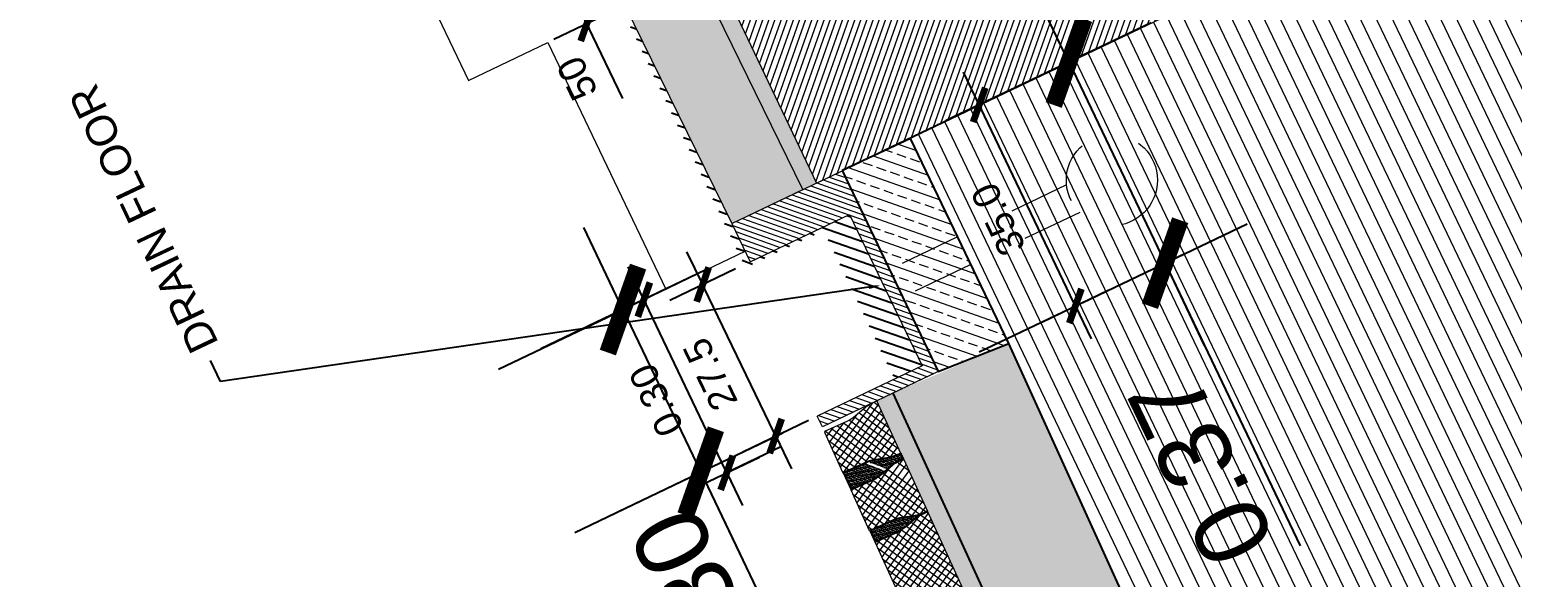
# Model space of a CAD drawing. Header units: metres. Extents: x 678805 to 1359287, y 2747329 to 5497370.
# Drawn here: x 679446.465 to 679448.906, y 2747414.411 to 2747415.313 of the extents above; entities that cross this region are included whole.
import ezdxf
from ezdxf import colors
from ezdxf.entities.mleader import LeaderData, LeaderLine
from ezdxf.math import Vec2, Vec3

# ---------------------------------------------------------------- set-up
doc = ezdxf.new("R2010")
doc.units = ezdxf.units.M
doc.linetypes.add('XREF_MON_WATERFEATURE$0$Dash_2_', pattern=[0.25, 0.125, -0.125])
doc.linetypes.add('XREF_MON_WATERFEATURE$0$TRAZOS2', pattern=[9.524999999999999, 6.35, -3.175])
for name, color, linetype, true_color in [('02-L-Waterfeatures 01', 7, 'Continuous', 0x4da6ff), ('XREF_MON_WATERFEATURE$0$01-TX-Dimensions_1-25', 7, 'Continuous', 0x3f5f7f), ('XREF_MON_WATERFEATURE$0$01-TX-Dimensions_1-50', 7, 'Continuous', 0x3f5f7f), ('XREF_MON_WATERFEATURE$0$EIT_3 TR sorra', 7, 'Continuous', 0xd8ceb0)]:
    doc.layers.add(name, color=color, linetype=linetype, true_color=true_color)
doc.layers.add('XREF_MON_WATERFEATURE$0$-aux', color=50, linetype='Continuous', plot=False)
doc.layers.add('XREF_MON_WATERFEATURE$0$00_Aux', color=6, linetype='Continuous', plot=False)
for name, color, linetype in [('XREF_MON_WATERFEATURE$0$01-TX', 7, 'Continuous'), ('XREF_MON_WATERFEATURE$0$02-L-Water Level', 140, 'Continuous'), ('XREF_MON_WATERFEATURE$0$COTAUX', 7, 'Continuous')]:
    doc.layers.add(name, color=color, linetype=linetype)
for name, color, linetype, lineweight, true_color in [('XREF_MON_WATERFEATURE$0$02-L-projecció', 7, 'Continuous', 5, 0x636363), ('XREF_MON_WATERFEATURE$0$02-L-projecció 2', 7, 'Continuous', 5, 0x636363), ('XREF_MON_WATERFEATURE$0$03-TR-Paviment_08_Natural Stone Bleachers', 7, 'Continuous', 5, 0xafad9d), ('XREF_MON_WATERFEATURE$0$3-TR D formigó', 7, 'Continuous', 5, 0x666666), ('XREF_MON_WATERFEATURE$0$3-TR tot_u', 7, 'Continuous', 5, 0x787878)]:
    doc.layers.add(name, color=color, linetype=linetype, lineweight=lineweight, true_color=true_color)
for name, color, linetype, lineweight in [('XREF_MON_WATERFEATURE$0$02-L-seccionat', 6, 'Continuous', 5), ('XREF_MON_WATERFEATURE$0$1-CM', 7, 'Continuous', 0), ('XREF_MON_WATERFEATURE$0$3-TR Formigó', 252, 'Continuous', 0), ('XREF_MON_WATERFEATURE$0$3-TR terra compactada', 45, 'Continuous', 0)]:
    doc.layers.add(name, color=color, linetype=linetype, lineweight=lineweight)
doc.styles.add('XREF_MON_WATERFEATURE$0$Standard', font='arial.ttf')
doc.dimstyles.new('XREF_MON_WATERFEATURE$0$E20', dxfattribs={"dimscale": 0.03, "dimtxt": 1.5, "dimasz": 0.2, "dimexe": 0.1, "dimexo": 2.5, "dimgap": 1, "dimtad": 1, "dimdec": 0, "dimlfac": 1000, "dimzin": 0, "dimdsep": 46, "dimtxsty": 'XREF_MON_WATERFEATURE$0$Standard', "dimblk1": 'XREF_MON_WATERFEATURE$0$LINCOT200', "dimblk2": 'XREF_MON_WATERFEATURE$0$LINCOT200', "dimsah": 1, "dimcen": 0.1, "dimdle": 0.1, "dimclrt": 256, "dimadec": 0, "dimazin": 0, "dimtfac": 0.01538461538461539, "dimtdec": 0, "dimtofl": 0, "dimtmove": 0, "dimatfit": 3, "dimldrblk": 'XREF_MON_WATERFEATURE$0$LINCOT200', "dimfxl": 1, "dimtolj": 1, "dimtzin": 0, "dimarcsym": 0})
doc.dimstyles.new('XREF_MON_WATERFEATURE$0$E50', dxfattribs={"dimscale": 0.03, "dimtxt": 4, "dimasz": 0.5, "dimexe": 0.1, "dimexo": 15, "dimgap": 1, "dimtad": 1, "dimzin": 0, "dimdsep": 46, "dimtxsty": 'XREF_MON_WATERFEATURE$0$Standard', "dimblk1": 'XREF_MON_WATERFEATURE$0$LINCOT200', "dimblk2": 'XREF_MON_WATERFEATURE$0$LINCOT200', "dimsah": 1, "dimcen": 0.1, "dimdle": 0.1, "dimclrt": 256, "dimadec": 0, "dimazin": 0, "dimtfac": 0.01538461538461539, "dimtofl": 0, "dimtmove": 0, "dimatfit": 3, "dimldrblk": 'XREF_MON_WATERFEATURE$0$LINCOT200', "dimfxl": 1, "dimtolj": 1, "dimtzin": 0, "dimarcsym": 0})
pattern_1 = [(28.36651767414167, (0.9934205608442426, 2.975720793241635), (-0.004525423527671493, 0.008381298640139081), []), (118.3665176741417, (0.9934205608442426, 2.975720793241635), (-0.008381298640139081, -0.00452542352767149), [])]
pattern_2 = [(43.53433976176404, (-26.94748565275222, -66.37466058321297), (0.001979249829788353, 0.006588501200226438), [0.008532812500000037, -0.00170656250000001, 0, -0.00170656250000001])]

# ---------------------------------------------------------------- blocks, each defined once
blk = doc.blocks.new('XREF_MON_WATERFEATURE$0$View P1')
at = {"layer": 'XREF_MON_WATERFEATURE$0$02-L-Water Level', "linetype": 'XREF_MON_WATERFEATURE$0$Dash_2_', "ltscale": 0.35}
h = blk.add_hatch(dxfattribs=at)
h.set_pattern_fill('ANSI31', color=256, scale=0.004999999999999989, angle=-1.440409604141197e-10)
h.set_pattern_definition([(44.99999999985593, (0.9858085524756461, 5.638291088080472), (-0.01122532015130821, 0.01122532015136465), [])])
h.paths.add_polyline_path([(2.150881158420816, 3.488566306101596), (2.670493259327486, 3.493036973903394), (2.670459888176993, 3.631572484652018), (3.120492669986561, 3.635913185690036), (3.120459652738646, 3.774399174059248), (3.570492428960279, 3.77873988045237), (3.570459411246702, 3.917225869054413), (4.020492189796641, 3.921566572653568), (4.020459172548726, 4.06005256125561), (4.470513934269547, 4.064400843111798), (4.470481134951115, 4.073317434405908), (4.014002970652655, 4.079399174226886), (4.014002969721332, 3.934399174673921), (3.56400297046639, 3.934399174208259), (3.564002973260358, 3.789399173956802), (3.114002969348803, 3.789399174189633), (3.114002968417481, 3.644399174636668), (2.664002970559523, 3.644399174403837), (2.664002971490845, 3.499399175083703), (2.145692187128589, 3.499399173221057), (2.145543496822938, 3.357036136238342), (1.874071086524054, 3.357319672739571), (1.874067709548399, 3.307319672693005), (2.150329015916213, 3.307302340547061)])
at = {"layer": 'XREF_MON_WATERFEATURE$0$03-TR-Paviment_08_Natural Stone Bleachers'}
h = blk.add_hatch(dxfattribs=at)
h.set_pattern_fill('DASH', color=256, scale=0.0011, angle=233.4975340776049, style=0, double=1)
h.set_pattern_definition([(233.4975340776048, (1.050346443895251, 2.831545980414376), (0.0007298412641910299, -0.004884920084206499), [0.003492499999999995, -0.003492499999999995])])
h.paths.add_polyline_path([(2.220482113771141, 3.488753368845209), (2.2204823307693, 3.359183972002938), (2.721592199523002, 3.363525723107159), (2.720463344361633, 3.493520821677521)])
at = {"layer": 'XREF_MON_WATERFEATURE$0$3-TR D formigó'}
h = blk.add_hatch(dxfattribs=at)
h.set_pattern_fill('_USER', color=256, scale=0.007999999999999995, angle=45.0036907261, pattern_type=0)
h.set_pattern_definition([(45.0036907260999, (1.000219796784222, 2.97561419592239), (-0.005657218625845348, 0.00565648984966723), [])])
edge = h.paths.add_edge_path()
edge.add_line((2.22048456594348, 3.488573547219858), (2.150903139713592, 3.488573885045683))
edge.add_line((2.150903139263391, 3.488573885289952), (2.15035099626832, 3.307309920277508))
edge.add_line((2.150350996758789, 3.307309920201078), (1.874089690639344, 3.307327252164089))
edge.add_line((1.874089690856636, 3.307327253045514), (1.87409306684965, 3.357327252871693))
edge.add_line((1.874093067832291, 3.357327252393588), (1.874102607365379, 3.498579890791588))
edge.add_line((1.874102605972439, 3.498579890467227), (1.854102605569576, 3.498580324351712))
edge.add_line((1.854102607816458, 3.498580324463546), (1.854096749363495, 3.411827301885944))
edge.add_arc((1.805812771432102, 3.408233220921829), 0.0484175563039576, -0.8982138179533194, 4.257035526527773, ccw=False)
edge.add_line((1.854224378243089, 3.407474219799042), (1.854095900086055, 3.399279451677932))
edge.add_line((1.854095900431275, 3.399279451696202), (1.854088340371678, 3.287328602791313))
edge.add_line((1.854088339954615, 3.287328602746129), (2.220479982706607, 3.287308652951854))
edge.add_line((2.220479982439429, 3.28730865358375), (2.220484565699256, 3.488573547765965))
h = blk.add_hatch(dxfattribs=at)
h.set_pattern_fill('ANSI33', color=256, scale=0.004999999999999999, angle=1.949043908800843e-11)
h.set_pattern_definition([(45.00000000001943, (1.000219796784222, 2.97561419592239), (-0.02245064030268051, 0.02245064030266525), []), (45.00000000001943, (1.022670446429402, 2.975614195689559), (-0.02245064030268051, 0.02245064030266525), [0.01587499999999996, -0.007937499999999981])])
h.paths.add_polyline_path([(2.221059232950211, 3.287308600731194), (1.854088339954615, 3.287328602746129), (1.84559687320143, 3.162678002147004), (2.219900731928647, 3.162678002379835)])
at = {"layer": 'XREF_MON_WATERFEATURE$0$3-TR Formigó'}
h = blk.add_hatch(dxfattribs=at)
h.set_pattern_fill('ANSI31', color=256, scale=0.003, angle=90, style=0)
h.set_pattern_definition([(135, (0, 0), (-0.006735192090801865, -0.006735192090801865), [])])
h.paths.add_polyline_path([(10.37042930629104, 5.936314188642427), (10.37138042366132, 5.761579691665247), (2.721591828856617, 3.33352572331205), (2.220879021566361, 3.333998373476788), (2.220548637211323, 2.633998685050756), (3.171591598540545, 2.633998685283586), (3.171591598540545, 3.266520275967196), (10.46590279601514, 5.583192354300991), (10.72050921013579, 5.583192354300991), (10.7205092087388, 4.736846190411597), (10.06946854665875, 4.736846192041412), (10.06946854479611, 4.386846191016957), (16.19224042538553, 4.386846191016957), (16.19224042491987, 4.736846191575751), (11.06946854433045, 4.736846190644428), (11.06988786999136, 5.935594150098041), (11.06970717618242, 5.935575471026823)])
h = blk.add_hatch(dxfattribs=at)
h.set_pattern_fill('ANSI37', color=256, scale=0.002999999999999998, angle=-16.6334823258583, style=0)
h.set_pattern_definition(pattern_1)
edge = h.paths.add_edge_path()
edge.add_line((1.654194297268987, 3.402413498144597), (1.654322773683816, 3.410608270671219))
edge.add_arc((1.605911173392087, 3.411367262946442), 0.04841755069999103, 359.1017970498766, 375.1008161762655)
edge.add_line((1.652656812686473, 3.423980918480083), (1.647036019712687, 3.444811326218769))
edge.add_arc((1.702207350637764, 3.45969852921553), 0.05714459252824584, 179.1017897042323, 195.1008088305147, ccw=False)
edge.add_line((1.645069778896868, 3.460594332078472), (1.645714460406452, 3.501714552054182))
edge.add_line((1.645714461803436, 3.501714552985504), (1.64491735259071, 3.501727050868794))
edge.add_line((1.644917351659387, 3.501727050170302), (1.644930583424866, 3.502571023534983))
edge.add_line((1.644930583424866, 3.502571023767814), (1.519120172131807, 3.504543472779915))
edge.add_line((1.519120171666145, 3.504543472547084), (1.519106941763312, 3.503699497785419))
edge.add_line((1.519106943160295, 3.50369949801825), (1.518309834878892, 3.50371199962683))
edge.add_line((1.518309835810214, 3.50371199962683), (1.517665156628937, 3.46259177592583))
edge.add_arc((1.460527590010315, 3.463487579254434), 0.05714458805350108, 343.1027710861808, 359.1017902124632, ccw=False)
edge.add_line((1.515205109957606, 3.44687816570513), (1.508934084326029, 3.426234195707366))
edge.add_arc((1.555261341389269, 3.412161348154768), 0.0484175571419767, 163.1027730285364, 179.1017921549254)
edge.add_line((1.506849735509604, 3.412920344155282), (1.506721258629113, 3.404725572559983))
edge.add_line((1.506721259560436, 3.404725571861491), (1.654194300062954, 3.402413497911766))
h = blk.add_hatch(dxfattribs=at)
h.set_pattern_fill('ANSI37', color=256, scale=0.002999999999999998, angle=-16.6334823258583, style=0)
h.set_pattern_definition(pattern_1)
edge = h.paths.add_edge_path()
edge.add_line((1.654194296337664, 3.402413497446105), (1.654322773683816, 3.410608270904049))
edge.add_arc((1.702734383754432, 3.409849277464673), 0.04841755853612868, 163.1027752907801, 179.101794417169, ccw=False)
edge.add_line((1.656407124362886, 3.423922124551609), (1.662678148597479, 3.444566090358421))
edge.add_arc((1.608000619336963, 3.461175501113757), 0.05714459440642949, 343.1027737813134, 359.1017929075958)
edge.add_line((1.665138192474842, 3.460279701044783), (1.665782873518765, 3.501399922184646))
edge.add_line((1.665782873053104, 3.501399921951815), (1.666579980403185, 3.501387425232679))
edge.add_line((1.666579980868846, 3.501387425465509), (1.666593212168664, 3.502231396967545))
edge.add_line((1.666593211703002, 3.502231396967545), (1.739881999325007, 3.501082381466404))
edge.add_line((1.739881999325007, 3.501082381466404), (1.73986876802519, 3.500238407636061))
edge.add_line((1.73986876802519, 3.500238407403231), (1.740665875375271, 3.50022591277957))
edge.add_line((1.740665875375271, 3.50022591277957), (1.740021195728332, 3.459105689544231))
edge.add_arc((1.797158761415631, 3.45820988737978), 0.05714458671745749, 179.1017904300534, 195.1008095563358)
edge.add_line((1.74198743654415, 3.443322684848681), (1.747608229983598, 3.42249227501452))
edge.add_arc((1.700862586032599, 3.40987862017937), 0.04841755381361128, -0.8982054042938898, 15.100813722094983, ccw=False)
edge.add_line((1.749274193774909, 3.409119626739994), (1.749145715963095, 3.400924854679033))
edge.add_line((1.749145712703466, 3.400924854679033), (1.654194296337664, 3.402413497446105))
h = blk.add_hatch(dxfattribs=at)
h.set_pattern_fill('ANSI37', color=256, scale=0.002999999999999998, angle=-16.6334823258583, style=0)
h.set_pattern_definition(pattern_1)
edge = h.paths.add_edge_path()
edge.add_line((1.854095900431275, 3.399279451696202), (1.85422437870875, 3.40747422655113))
edge.add_arc((1.805812771432102, 3.408233219059184), 0.04841755651077957, 359.1017961932288, 375.1008153196178)
edge.add_line((1.852558417711407, 3.42084687598981), (1.846937623806298, 3.441677282098681))
edge.add_arc((1.902108951471746, 3.456564487656578), 0.05714458962145603, 179.1017934482231, 195.1008125745055, ccw=False)
edge.add_line((1.844971382059157, 3.457460287492722), (1.845616062171757, 3.498580508399755))
edge.add_line((1.845616062171757, 3.498580508166924), (1.844818952959031, 3.498593006050214))
edge.add_line((1.844818952959031, 3.498593006050214), (1.844832186587155, 3.499436978949234))
edge.add_line((1.844832186587155, 3.499436979414895), (1.771543397102505, 3.500585995847359))
edge.add_line((1.771543400362134, 3.500585996313021), (1.771530171390623, 3.499742022017017))
edge.add_line((1.771530168130994, 3.499742021318525), (1.770733060315251, 3.499754521995783))
edge.add_line((1.770733060315251, 3.499754522228613), (1.770088381133974, 3.458634298294783))
edge.add_arc((1.712950811255723, 3.459530102321878), 0.05714459161812589, 343.1027699477993, 359.1017890740817, ccw=False)
edge.add_line((1.767628335859627, 3.442920687841251), (1.76135731022805, 3.42227671854198))
edge.add_arc((1.807684570550919, 3.408203876810148), 0.04841755528041936, 163.1027806995004, 179.1017998258894)
edge.add_line((1.759272961877286, 3.408962866058573), (1.759144484531134, 3.400768094696105))
edge.add_line((1.759144484531134, 3.400768094928935), (1.854095900431275, 3.399279452161863))
at = {"layer": 'XREF_MON_WATERFEATURE$0$3-TR terra compactada'}
h = blk.add_hatch(dxfattribs=at)
h.set_pattern_fill('LINE', color=256, scale=0.007499999999999999, angle=-115.5575462493456, style=0)
h.set_pattern_definition([(3.66378788500146e-05, (-26.97329562623054, -17.13623808929697), (-1.522694161038007e-08, 0.02381249999999513), [])])
h.paths.add_polyline_path([(34.41064929263666, 6.984919309616089e-10), (34.41064929263666, 7.090219076024368), (29.92329468252137, 7.011460061883554), (29.92329468298703, 6.260207292158157), (27.12664042413235, 6.260207292158157), (27.12664042413235, 5.60941800288856), (21.65944042569026, 5.609418003121391), (21.65944042569026, 4.958628713386133), (16.19224042538553, 4.958628713851795), (16.19224042538553, 4.386846190784127), (10.06946854665875, 4.386846198001876), (10.06946854665875, 4.736846192041412), (10.72050920827314, 4.736846190877259), (10.72050921013579, 5.583192354766652), (10.46590279601514, 5.583192354300991), (3.171591598540545, 3.266520275967196), (3.171591598540545, 2.633998685283586), (2.220548637211323, 2.633998685050756), (2.220548637211323, 3.232379126129672), (2.219900731928647, 3.162678002379835), (1.84559687320143, 3.162678002147004), (-1.396983861923218e-09, 3.198383478680626), (0, 0)])
at = {"layer": 'XREF_MON_WATERFEATURE$0$3-TR tot_u'}
h = blk.add_hatch(dxfattribs=at)
h.set_pattern_fill('AR-CONC', color=256, scale=0.0002499999999999998, angle=89.80773971936927)
h.set_pattern_definition([(158.0837823295902, (-45.38668164005503, 34.98162465752102), (-0.01034992793554707, 0.04453325438132139), [0.004762499999999992, -0.05238749999999993]), (103.0837823295901, (-45.38668164005503, 34.98162465752102), (-0.0426698782488994, -0.02320199440513711), [0.003809999999999987, -0.0419101460424998]), (208.5352270295901, (-45.38754413323477, 34.98533574980684), (-0.05301980429633441, 0.02133126046630818), [0.004047502199999993, -0.04452256114999993]), (154.2679823295902, (-45.39875430706888, 34.97768248454668), (-0.0110448357776919, 0.06768474227590968), [0.007143749999999984, -0.07858124999999978]), (204.7193399395901, (-45.39967471407726, 34.98332287254743), (-0.07722404145643542, 0.03721858468590241), [0.006071255784999984, -0.06678390203999975]), (99.2679334995901, (-45.39875430706888, 34.97768248454668), (-0.07722404145458427, 0.03721858469005045), [0.005714991767499983, -0.06286493297999973]), (129.0837823295902, (-45.39770722668618, 34.98470435966738), (0.01253786099204339, 0.0439672655705789), [0.004762499999999997, -0.05238749999999997]), (74.08378232959026, (-45.39770722668618, 34.98470435966738), (-0.04856838864986685, 0.0003939825065690482), [0.003809999999999987, -0.04190999999999981]), (179.5352273295903, (-45.39666240522638, 34.98836829862557), (-0.03603052785751756, 0.04436124792303287), [0.004047502199999987, -0.04452248439999988]), (145.5837823295902, (-45.38668164005503, 34.98162465752102), (-0.02033426304879632, -0.005827617486362372), [0, -0.04140199999999987, 0, -0.04254499999999987, 0, -0.04206874999999987]), (115.5837823295902, (-45.38668164005503, 34.98162465752102), (-0.02899333350613573, 0.008105556212067551), [0, -0.02425699999999992, 0, -0.04044949999999985, 0, -0.01603374999999993]), (75.58378232959025, (-45.38228611834347, 34.9681636353489), (-0.009160638869965772, 0.03266778911763193), [0, -0.01587499999999991, 0, -0.0495299999999998, 0, -0.06572249999999963]), (65.58378232959025, (-45.38031503139064, 34.9621273027733), (-0.01753772615487561, 0.03322989185716815), [0, -0.02063749999999994, 0, -0.03289299999999989, 0, -0.04667249999999989])])
h.paths.add_polyline_path([(0.0002197958528995514, 3.398924682522193), (0.0002197953872382641, 3.19837922626175), (1.84559687320143, 3.162678002147004), (1.854093889240175, 3.369503892725334)])
at = {"layer": 'XREF_MON_WATERFEATURE$0$EIT_3 TR sorra'}
h = blk.add_hatch(dxfattribs=at)
h.set_pattern_fill('ANSI36', color=256, scale=0.00107500000000001, angle=-1.465660238235873, style=0, double=1)
h.set_pattern_definition(pattern_2)
edge = h.paths.add_edge_path()
edge.add_line((1.654194239992648, 3.402410002425313), (1.654322717804462, 3.410604773554951))
edge.add_arc((1.702734320424497, 3.409845780348405), 0.04841755166648535, 163.1027760220393, 179.1017951481512, ccw=False)
edge.add_line((1.656407067086548, 3.423918624175712), (1.662678091321141, 3.444562594871968))
edge.add_arc((1.608000568114221, 3.461172004463151), 0.05714458918910603, 343.102774660269, 359.1017937864876)
edge.add_line((1.665138135198504, 3.460276205325499), (1.665782870259136, 3.501399922650307))
edge.add_line((1.665782870724797, 3.501399922883138), (1.645714456681162, 3.501714552519843))
edge.add_line((1.645714456215501, 3.501714552054182), (1.645069723017514, 3.460590835893527))
edge.add_arc((1.702207292895764, 3.459695039549842), 0.05714459169524094, 179.1017965700669, 195.1008156963778)
edge.add_line((1.647035965695977, 3.444807830266654), (1.652656759135425, 3.423977420199662))
edge.add_arc((1.605911124031991, 3.411363768624142), 0.04841754530618399, -0.8982061450813035, 15.100812981131526, ccw=False)
edge.add_line((1.654322721064091, 3.410604774253443), (1.654194241855294, 3.402410002192482))
h = blk.add_hatch(dxfattribs=at)
h.set_pattern_fill('ANSI36', color=256, scale=0.00107500000000001, angle=-1.465660238235873, style=0, double=1)
h.set_pattern_definition(pattern_2)
edge = h.paths.add_edge_path()
edge.add_line((1.749145658221096, 3.40092135570012), (1.759144427254796, 3.400764594320208))
edge.add_line((1.759144425857812, 3.400764594553038), (1.759272904600948, 3.40895936684683))
edge.add_arc((1.807684512343258, 3.408200373640284), 0.04841755688403579, 163.102774984694, 179.101794110806, ccw=False)
edge.add_line((1.761357254814357, 3.422273219330236), (1.767628278117627, 3.442917188629508))
edge.add_arc((1.712950751651078, 3.459526600083336), 0.05714459192726817, 343.1027733921577, 359.1017925183762)
edge.add_line((1.77008832199499, 3.458630799083039), (1.770733057055622, 3.499754521995783))
edge.add_line((1.770733057055622, 3.499754522694275), (1.740665873978287, 3.50022591277957))
edge.add_line((1.740665873978287, 3.500225912313908), (1.740021139383316, 3.459102189168334))
edge.add_arc((1.797158711124212, 3.45820638933219), 0.05714459294180563, 179.1017930334535, 195.1008121597644)
edge.add_line((1.741987381130457, 3.443319183075801), (1.747608173638582, 3.422488774871454))
edge.add_arc((1.70086253574118, 3.409875120734796), 0.04841754883346482, -0.8982046699363764, 15.10081445627651, ccw=False)
edge.add_line((1.749274135101587, 3.409116127761081), (1.749145657755435, 3.400921356165782))
edge.add_line((1.749145658221096, 3.40092135570012), (1.759144427254796, 3.400764594320208))
h = blk.add_hatch(dxfattribs=at)
h.set_pattern_fill('ANSI36', color=256, scale=0.001075000000000009, angle=-1.483241872370923, style=0, double=1)
h.set_pattern_definition([(61.79280073785007, (24.46410273294896, 251.3111681272276), (-0.0001846038072521186, 0.006876896057702954), [0.008532812500000056, -0.001706562500000013, 0, -0.001706562500000013])])
h.paths.add_polyline_path([(1.854093889240175, 3.369503892725334), (1.854095899499953, 3.399277210468426), (0.0002197953872382641, 3.42868336639367), (0.0002197958528995514, 3.398924682522193)])
h = blk.add_hatch(dxfattribs=at)
h.set_pattern_fill('ANSI36', color=256, scale=0.00107500000000001, angle=-0.06992020008007944, style=0, double=1)
h.set_pattern_definition([(44.93007979991987, (1.03289482370019, 5.038144709309563), (0.00181818086998, 0.006634756685677423), [0.008532812500000058, -0.001706562500000013, 0, -0.001706562500000013])])
h.paths.add_polyline_path([(2.220548637211323, 3.33399868523702), (2.721647967584431, 3.333525665802881), (2.721592199523002, 3.363525723107159), (2.2204823307693, 3.359183972002938)])
at = {"layer": 'XREF_MON_WATERFEATURE$0$-aux'}
for points in [[(1.654194239992648, 3.402410002192482), (1.654194239992648, 3.402410002425313), (1.654322717804462, 3.410604773787782, -0.06992251114754273), (1.656407067086548, 3.423918624175712), (1.662678091321141, 3.444562595104799, 0.06992251114800961), (1.665138135198504, 3.460276205325499), (1.665782870724797, 3.501399922883138), (1.645714456215501, 3.501714552054182), (1.645069723483175, 3.460590836359188, 0.0699225111484148), (1.647035965695977, 3.444807830266654), (1.652656759135425, 3.423977420432493, -0.06992251114798485), (1.654322721064091, 3.410604774253443), (1.654194239992648, 3.402410002192482), (1.654194239992648, 3.402410002425313)], [(1.749145658221096, 3.40092135570012), (1.759144425857812, 3.400764594553038), (1.759272906929255, 3.40895936707966, -0.06992251114754273), (1.761357254814357, 3.422273219330236), (1.767628277651966, 3.442917188396677, 0.06992251114800961), (1.77008832199499, 3.458630799083039), (1.770733057055622, 3.499754522694275), (1.740665873978287, 3.500225912313908), (1.740021139848977, 3.459102188935503, 0.0699225111484148), (1.741987381130457, 3.443319183075801), (1.747608173638582, 3.422488774638623, -0.06992251114798485), (1.749274135101587, 3.409116127761081), (1.749145658221096, 3.40092135570012), (1.759144425857812, 3.400764594553038)]]:
    blk.add_lwpolyline(points, format="xyb", dxfattribs=at)
at = {"layer": 'XREF_MON_WATERFEATURE$0$00_Aux'}
for points in [[(0.0002197958528995514, 3.398924682522193), (1.854093889240175, 3.369503892725334)], [(0.0002197953872382641, 3.19837922626175), (1.84559687320143, 3.162678002147004)]]:
    blk.add_lwpolyline(points, dxfattribs=at)
blk.add_lwpolyline([(2.221059232950211, 3.287308600731194), (1.854088339954615, 3.287328602746129), (1.84559687320143, 3.162678002147004), (2.219900731928647, 3.162678002379835)], close=True, dxfattribs=at)
at = {"layer": 'XREF_MON_WATERFEATURE$0$02-L-projecció'}
blk.add_lwpolyline([(4.42013303656131, 4.213298669317737), (3.97013303777203, 4.213298668386415), (3.970133036375046, 4.068298668833449), (3.52013303572312, 4.068298668833449), (3.520133036654443, 3.923298668581992), (3.070133036468178, 3.923298668814823), (3.070133035071194, 3.778298668796197), (2.620133035816252, 3.778298669727519), (2.620133038144559, 3.633298669243231), (2.170133037026972, 3.633298668311909), (2.170133035629988, 3.488623494515195)], dxfattribs=at)
at = {"layer": 'XREF_MON_WATERFEATURE$0$02-L-projecció 2', "linetype": 'XREF_MON_WATERFEATURE$0$TRAZOS2', "ltscale": 0.01}
for points in [[(1.99004576774314, 2.964106301078573), (1.990063385106623, 3.287321169162169)], [(2.040045768022537, 2.964105577440932), (2.040397096890956, 3.287318425951526)]]:
    blk.add_lwpolyline(points, dxfattribs=at)
blk.add_circle((2.01504474459216, 2.893395261839032), 0.07500000006506931, dxfattribs=at)
at = {"layer": 'XREF_MON_WATERFEATURE$0$02-L-seccionat'}
for points in [[(2.220548637211323, 3.33399868523702), (2.220548637211323, 2.633998685050756), (3.171591598540545, 2.633998685283586), (3.171591598540545, 3.266520275967196), (10.46590279601514, 5.583192354300991), (10.72050921013579, 5.583192354766652), (10.72050920827314, 4.736846190877259), (10.06946854665875, 4.736846192041412), (10.06946854433045, 4.386846191016957), (16.19224042538553, 4.386846190784127)], [(2.220484353136271, 3.488753390265629), (2.220479982439429, 3.28730865358375), (1.854088339954615, 3.287328602746129), (1.854102607816458, 3.498580324463546)], [(1.854102607816458, 3.498580324463546), (1.874102605972439, 3.498579890467227)], [(2.150903139263391, 3.488573885289952), (2.150350996758789, 3.307309920201078), (1.874089690856636, 3.307327253045514), (1.874102605972439, 3.498579890467227)], [(2.220484353136271, 3.488753390265629), (2.150903139263391, 3.488573885289952)]]:
    blk.add_lwpolyline(points, dxfattribs=at)
blk.add_lwpolyline([(2.220482113771141, 3.488753368845209), (2.2204823307693, 3.359183972002938), (2.721592199523002, 3.363525723107159), (2.720463344361633, 3.493520821677521)], close=True, dxfattribs=at)
at = {"layer": 'XREF_MON_WATERFEATURE$0$1-CM'}
for points in [[(1.654194297268987, 3.402413498144597), (1.654322773683816, 3.410608270438388, 0.06992251114875708), (1.652656812686473, 3.423980918480083), (1.647036019712687, 3.444811325753108, -0.0699225111482901), (1.645069778896868, 3.460594332078472), (1.645714461803436, 3.501714552985504), (1.644917351659387, 3.501727050170302), (1.644930583424866, 3.502571023767814), (1.519120171666145, 3.504543472547084), (1.519106943160295, 3.50369949801825), (1.518309835810214, 3.50371199962683), (1.517665156628937, 3.46259177592583, -0.0699225111482901), (1.515205109957606, 3.44687816570513), (1.508934083860368, 3.426234196173027, 0.06992251114875708), (1.506849735509604, 3.412920344155282), (1.506721259560436, 3.404725571861491)], [(1.654194296337664, 3.402413497446105), (1.654322773683816, 3.410608270438388, -0.06992251114875708), (1.656407124362886, 3.423922124551609), (1.662678147666156, 3.444566089194268, 0.0699225111482901), (1.665138192474842, 3.460279701044783), (1.665782873053104, 3.501399921951815), (1.666579980868846, 3.501387425465509), (1.666593211703002, 3.502231396967545), (1.739881999325007, 3.501082381466404), (1.73986876802519, 3.500238407403231), (1.740665875375271, 3.50022591277957), (1.740021195728332, 3.4591056893114, 0.0699225111482901), (1.74198743654415, 3.443322684848681), (1.747608231380582, 3.422492275480181, -0.06992251114875708), (1.749274193774909, 3.409119626739994), (1.749145712703466, 3.400924854679033)], [(1.854095900431275, 3.399279451696202), (1.85422437870875, 3.407474227016792, 0.06992251114875708), (1.852558417711407, 3.42084687598981), (1.846937623806298, 3.441677282331511, -0.0699225111482901), (1.844971382059157, 3.457460287492722), (1.845616062171757, 3.498580508166924), (1.844818952959031, 3.498593006050214), (1.844832186587155, 3.499436979414895), (1.771543400362134, 3.500585996313021), (1.771530168130994, 3.499742021318525), (1.770733060315251, 3.499754522228613), (1.770088381133974, 3.458634298527613, -0.0699225111482901), (1.767628335859627, 3.442920687841251), (1.76135731022805, 3.422276717843488, 0.06992251114875708), (1.759272961877286, 3.408962866058573), (1.759144484531134, 3.400768094928935)]]:
    blk.add_lwpolyline(points, format="xyb", close=True, dxfattribs=at)
blk.add_lwpolyline([(2.721592199523002, 3.363525723107159), (2.721591828856617, 3.33352572331205), (2.220548637211323, 3.33399868523702)], dxfattribs=at)
blk = doc.blocks.new('XREF_MON_WATERFEATURE$0$LINCOT200')
for p, q in [((0, -9.999961704014428), (0, 10.00003829598555)), ((3.694822225952521e-13, 3.829598557558711e-05), (10.00000000000051, 3.829598557558711e-05))]:
    blk.add_line(p, q)
at = {"const_width": 1.875}
blk.add_lwpolyline([(3.535533801624467, -3.535495714255788), (-3.535533950636761, 3.535572157214077)], dxfattribs=at)
at = {"layer": 'XREF_MON_WATERFEATURE$0$COTAUX'}
blk.add_line((0, 0), (-1.249999999999915, 0), dxfattribs=at)
blk = doc.blocks.new('*D683')
at = {"layer": 'DEFPOINTS', "color": 0, "transparency": 16777216}
for p in [(679448.1754856847, 2747415.259560771), (679447.8021013831, 2747415.081004745), (679447.9604012013, 2747414.749932542)]:
    blk.add_point(p, dxfattribs=at)
at = {"layer": 'XREF_MON_WATERFEATURE$0$01-TX-Dimensions_1-50', "color": 0, "lineweight": -2, "transparency": 16777216}
for p, q in [((679448.2080698552, 2747415.27514284), (679448.1781921411, 2747415.260855025)), ((679448.1819569545, 2747415.246028488), (679448.3273322589, 2747414.942029469)), ((679448.3663696734, 2747414.944070636), (679448.3365099853, 2747414.929791441)), ((679448.3338035288, 2747414.928497187), (679448.5562721884, 2747414.46328575))]:
    blk.add_line(p, q, dxfattribs=at)
at = {"layer": 'XREF_MON_WATERFEATURE$0$01-TX-Dimensions_1-50', "color": 0, "lineweight": -2, "transparency": 16777216, "xscale": 0.015, "yscale": 0.015, "zscale": 0.015}
for p, rotation in [((679448.1754856847, 2747415.259560771), 115.5575828872426), ((679448.3338035288, 2747414.928497187), 295.5575828872426)]:
    blk.add_blockref('XREF_MON_WATERFEATURE$0$LINCOT200', p, dxfattribs=dict(at, rotation=rotation))
at = {"layer": 'XREF_MON_WATERFEATURE$0$01-TX-Dimensions_1-50', "transparency": 16777216, "insert": (679448.3937167773, 2747414.591560488), "char_height": 0.12, "attachment_point": 5, "rotation": 115.55758288724267, "style": 'XREF_MON_WATERFEATURE$0$Standard'}
blk.add_mtext('\\A1;0.37', dxfattribs=at)
blk = doc.blocks.new('*D684')
at = {"layer": 'DEFPOINTS', "color": 0, "transparency": 16777216}
for p in [(679447.6427482556, 2747414.948350847), (679447.7681025686, 2747414.679339444), (679447.5694743944, 2747414.584353508)]:
    blk.add_point(p, dxfattribs=at)
at = {"layer": 'XREF_MON_WATERFEATURE$0$01-TX-Dimensions_1-50', "color": 0, "lineweight": -2, "transparency": 16777216}
for p, q in [((679447.2367797837, 2747414.754212752), (679447.4387363138, 2747414.85079034)), ((679447.4479140402, 2747414.838552312), (679447.5630031247, 2747414.597885791)), ((679447.3621340967, 2747414.48520135), (679447.566767938, 2747414.583059254)), ((679447.5694743944, 2747414.584353508), (679447.7361294562, 2747414.235855698))]:
    blk.add_line(p, q, dxfattribs=at)
at = {"layer": 'XREF_MON_WATERFEATURE$0$01-TX-Dimensions_1-50', "color": 0, "lineweight": -2, "transparency": 16777216, "xscale": 0.015, "yscale": 0.015, "zscale": 0.015}
for p, rotation in [((679447.4414427703, 2747414.852084594), 115.5575828872426), ((679447.5694743944, 2747414.584353508), 295.5575828872426)]:
    blk.add_blockref('XREF_MON_WATERFEATURE$0$LINCOT200', p, dxfattribs=dict(at, rotation=rotation))
at = {"layer": 'XREF_MON_WATERFEATURE$0$01-TX-Dimensions_1-50', "transparency": 16777216, "insert": (679447.57366233, 2747414.363945821), "char_height": 0.12, "attachment_point": 5, "rotation": 115.55758288724267, "style": 'XREF_MON_WATERFEATURE$0$Standard'}
blk.add_mtext('\\A1;0.30', dxfattribs=at)
blk = doc.blocks.new('*D740')
at = {"layer": 'DEFPOINTS', "color": 0, "transparency": 16777216}
for p in [(679448.0279093146, 2747415.188973184), (679447.8021014011, 2747415.081004754), (679447.9604012003, 2747414.749932541)]:
    blk.add_point(p, dxfattribs=at)
at = {"layer": 'XREF_MON_WATERFEATURE$0$01-TX-Dimensions_1-25', "color": 0, "lineweight": -2, "transparency": 16777216}
for p, q in [((679447.8697645762, 2747415.113357415), (679448.0306158413, 2747415.190267291)), ((679448.1836209005, 2747414.863314026), (679448.0304975271, 2747415.183560131)), ((679448.0280643754, 2747414.782285202), (679448.1889156405, 2747414.859195079))]:
    blk.add_line(p, q, dxfattribs=at)
at = {"layer": 'XREF_MON_WATERFEATURE$0$01-TX-Dimensions_1-25', "color": 0, "lineweight": -2, "transparency": 16777216, "xscale": 0.006, "yscale": 0.006, "zscale": 0.006}
for p, rotation in [((679448.0279093143, 2747415.188973185), 115.5544599389978), ((679448.1862091135, 2747414.857900972), 295.5544599389978)]:
    blk.add_blockref('XREF_MON_WATERFEATURE$0$LINCOT200', p, dxfattribs=dict(at, rotation=rotation))
at = {"layer": 'XREF_MON_WATERFEATURE$0$01-TX-Dimensions_1-25', "transparency": 16777216, "insert": (679448.0592519033, 2747415.000578356), "char_height": 0.045, "attachment_point": 5, "rotation": 115.5544599389978, "style": 'XREF_MON_WATERFEATURE$0$Standard'}
blk.add_mtext('\\A1;35.0', dxfattribs=at)
blk = doc.blocks.new('*D741')
at = {"layer": 'DEFPOINTS', "color": 0, "transparency": 16777216}
for p in [(679447.6327270726, 2747414.943558617), (679447.4758050903, 2747414.868446746), (679447.7691721151, 2747414.658500787)]:
    blk.add_point(p, dxfattribs=at)
at = {"layer": 'XREF_MON_WATERFEATURE$0$01-TX-Dimensions_1-25', "color": 0, "lineweight": -2, "transparency": 16777216}
for p, q in [((679447.5650774519, 2747414.911177624), (679447.4730991059, 2747414.867151507)), ((679447.6096596541, 2747414.588800888), (679447.4783955703, 2747414.863034777)), ((679447.7015224943, 2747414.626119795), (679447.6095441486, 2747414.582093678))]:
    blk.add_line(p, q, dxfattribs=at)
at = {"layer": 'XREF_MON_WATERFEATURE$0$01-TX-Dimensions_1-25', "color": 0, "lineweight": -2, "transparency": 16777216, "xscale": 0.006, "yscale": 0.006, "zscale": 0.006}
for p, rotation in [((679447.4758050909, 2747414.868446746), 115.5784530784981), ((679447.6122501335, 2747414.583388918), 295.5784530784981)]:
    blk.add_blockref('XREF_MON_WATERFEATURE$0$LINCOT200', p, dxfattribs=dict(at, rotation=rotation))
at = {"layer": 'XREF_MON_WATERFEATURE$0$01-TX-Dimensions_1-25', "transparency": 16777216, "insert": (679447.4962298773, 2747414.703039093), "char_height": 0.045, "attachment_point": 5, "rotation": 115.57845307849816, "style": 'XREF_MON_WATERFEATURE$0$Standard'}
blk.add_mtext('\\A1;0.30', dxfattribs=at)
blk = doc.blocks.new('*D742')
at = {"layer": 'DEFPOINTS', "color": 0, "transparency": 16777216}
for p in [(679447.6410089603, 2747414.926240094), (679447.5726598006, 2747414.893303663), (679447.7611858795, 2747414.676850851)]:
    blk.add_point(p, dxfattribs=at)
at = {"layer": 'XREF_MON_WATERFEATURE$0$01-TX-Dimensions_1-25', "color": 0, "lineweight": -2, "transparency": 16777216}
for p, q in [((679447.573444493, 2747414.893681795), (679447.5699572213, 2747414.892001332)), ((679447.690232055, 2747414.649319578), (679447.5752644638, 2747414.887898506)), ((679447.693621412, 2747414.644292552), (679447.6901341403, 2747414.642612088))]:
    blk.add_line(p, q, dxfattribs=at)
at = {"layer": 'XREF_MON_WATERFEATURE$0$01-TX-Dimensions_1-25', "color": 0, "lineweight": -2, "transparency": 16777216, "xscale": 0.006, "yscale": 0.006, "zscale": 0.006}
for p, rotation in [((679447.5726598, 2747414.893303663), 115.7287166322837), ((679447.692836719, 2747414.643914421), 295.7287166322837)]:
    blk.add_blockref('XREF_MON_WATERFEATURE$0$LINCOT200', p, dxfattribs=dict(at, rotation=rotation))
at = {"layer": 'XREF_MON_WATERFEATURE$0$01-TX-Dimensions_1-25', "transparency": 16777216, "insert": (679447.5850245181, 2747414.74561169), "char_height": 0.045, "attachment_point": 5, "rotation": 115.72871663228375, "style": 'XREF_MON_WATERFEATURE$0$Standard'}
blk.add_mtext('\\A1;27.5', dxfattribs=at)
blk = doc.blocks.new('*D744')
at = {"layer": 'DEFPOINTS', "color": 0, "transparency": 16777216}
for p in [(679447.303509419, 2747415.34073962), (679447.3818036146, 2747415.322371773), (679447.3177980972, 2747415.291763709)]:
    blk.add_point(p, dxfattribs=at)
at = {"layer": 'XREF_MON_WATERFEATURE$0$01-TX-Dimensions_1-25', "color": 0, "lineweight": -2, "transparency": 16777216}
for p, q in [((679447.3574940235, 2747415.373206348), (679447.3549055156, 2747415.378619262)), ((679447.371170831, 2747415.373095969), (679447.3627889879, 2747415.36908769)), ((679447.3843921225, 2747415.31695886), (679447.4406091823, 2747415.199401542)), ((679447.3854595092, 2747415.324120058), (679447.384510071, 2747415.323666027))]:
    blk.add_line(p, q, dxfattribs=at)
at = {"layer": 'XREF_MON_WATERFEATURE$0$01-TX-Dimensions_1-25', "color": 0, "lineweight": -2, "transparency": 16777216, "xscale": 0.006, "yscale": 0.006, "zscale": 0.006}
for p, rotation in [((679447.3600825315, 2747415.367793435), 295.5575828870525), ((679447.3818036146, 2747415.322371773), 115.5575828870525)]:
    blk.add_blockref('XREF_MON_WATERFEATURE$0$LINCOT200', p, dxfattribs=dict(at, rotation=rotation))
at = {"layer": 'XREF_MON_WATERFEATURE$0$01-TX-Dimensions_1-25', "transparency": 16777216, "insert": (679447.3660026877, 2747415.232619039), "char_height": 0.045, "attachment_point": 5, "rotation": 115.55758288705248, "style": 'XREF_MON_WATERFEATURE$0$Standard'}
blk.add_mtext('\\A1;50', dxfattribs=at)
blk = doc.blocks.new('XREF_MON_WATERFEATURE')
at = {"rotation": 115.5575828872244}
blk.add_blockref('XREF_MON_WATERFEATURE$0$View P1', (679451.7259588618, 2747414.495475429), dxfattribs=at)
at = {"layer": 'XREF_MON_WATERFEATURE$0$01-TX-Dimensions_1-25'}
dim = blk.add_linear_dim(base=(679447.3818036146, 2747415.322371773), p1=(679447.3035094193, 2747415.340739621), p2=(679447.3177980974, 2747415.29176371), angle=115.5575828870524, dimstyle='XREF_MON_WATERFEATURE$0$E20', dxfattribs=at)
dim.commit()
dim.dimension.update_dxf_attribs({"geometry": '*D744', "text_midpoint": (679447.366002688, 2747415.232619038)})
for p1, p2, distance, text, picture, middle in [((679447.9604012006, 2747414.749932542), (679447.8021014013, 2747415.081004755), -0.2502926195732674, '35.0', '*D740', (679448.0592519037, 2747415.000578356)), ((679447.7691721157, 2747414.658500789), (679447.6327270732, 2747414.943558617), 0.17397212964892667, '0.30', '*D741', (679447.4962298776, 2747414.703039092)), ((679447.76118588, 2747414.676850852), (679447.6410089608, 2747414.926240094), 0.07587104967413118, '27.5', '*D742', (679447.5850245183, 2747414.74561169))]:
    dim = blk.add_aligned_dim(p1=p1, p2=p2, distance=distance, text=text, dimstyle='XREF_MON_WATERFEATURE$0$E20', dxfattribs=at)
    dim.commit()
    dim.dimension.update_dxf_attribs({"geometry": picture, "text_midpoint": middle})
at = {"layer": 'XREF_MON_WATERFEATURE$0$01-TX-Dimensions_1-50'}
dim = blk.add_linear_dim(base=(679448.1754856847, 2747415.259560771), p1=(679447.9604012013, 2747414.749932541), p2=(679447.8021013831, 2747415.081004745), angle=115.5575828872428, dimstyle='XREF_MON_WATERFEATURE$0$E50', dxfattribs=at)
dim.commit()
dim.dimension.update_dxf_attribs({"geometry": '*D683', "text_midpoint": (679448.4760920077, 2747414.630953128), "dimtype": 128})
dim = blk.add_linear_dim(base=(679447.5694743944, 2747414.584353508), p1=(679447.6427482557, 2747414.948350846), p2=(679447.7681025685, 2747414.679339444), angle=115.5575828872428, dimstyle='XREF_MON_WATERFEATURE$0$E50', dxfattribs=at)
dim.commit()
dim.dimension.update_dxf_attribs({"geometry": '*D684', "text_midpoint": (679447.5736623297, 2747414.363945821)})
at = {"layer": 'XREF_MON_WATERFEATURE$0$01-TX'}
ml = blk.add_multileader_mtext('Standard', dxfattribs=at)
ml.set_content('DRAIN FLOOR', color=256, style='XREF_MON_WATERFEATURE$0$Standard')
ml.set_leader_properties()
ml.build(insert=Vec2(0, 0))
ml.multileader.update_dxf_attribs({"dogleg_length": 0.07692307692307693, "arrow_head_size": 0.01923076923076923})
ctx = ml.context
ctx.base_point, ctx.char_height, ctx.arrow_head_size, ctx.landing_gap_size, ctx.plane_origin, ctx.plane_x_axis, ctx.plane_y_axis = Vec3(679446.7626428911, 2747414.768434126), 0.05, 0.01923076923076923, 0.01923076923076923, Vec3(679448.4006989984, 2747413.745279284), Vec3(-0.4281212612115987, 0.9037212986859335), Vec3(-0.9037212986859335, -0.4281212612115987)
notes = []
notes.append((ctx, [(0, (1, 1, 0), (679446.7791090935, 2747414.733675614), (-0.4281212612115987, 0.9037212986859335), 0.03846153846153853, [(0, [(679447.8654832552, 2747414.89163508)], 0, [])])]))
ctx.mtext.insert, ctx.mtext.text_direction, ctx.mtext.rotation, ctx.mtext.flow_direction = Vec3(679446.7314314739, 2747414.774927829), Vec3(-0.4281212612115987, 0.9037212986859335), 1.564072090888421, 5
for ctx, leaders in notes:
    for number, flags, end, landing, length, lines in leaders:
        leader = LeaderData()
        leader.index, (leader.has_last_leader_line, leader.has_dogleg_vector, leader.attachment_direction) = number, flags
        leader.last_leader_point, leader.dogleg_vector, leader.dogleg_length = Vec3(end), Vec3(landing), length
        for number, points, colour, breaks in lines:
            line = LeaderLine()
            line.index, line.vertices, line.color, line.breaks = number, Vec3.list(points), colors.encode_raw_color(colour), breaks
            leader.lines.append(line)
        ctx.leaders.append(leader)

msp = doc.modelspace()

# ---------------------------------------------------------------- block references
at = {"layer": '02-L-Waterfeatures 01', "color": 18, "true_color": 0x000000}
msp.add_blockref('XREF_MON_WATERFEATURE', (0, 0), dxfattribs=at)

doc.saveas('drawing.dxf')
